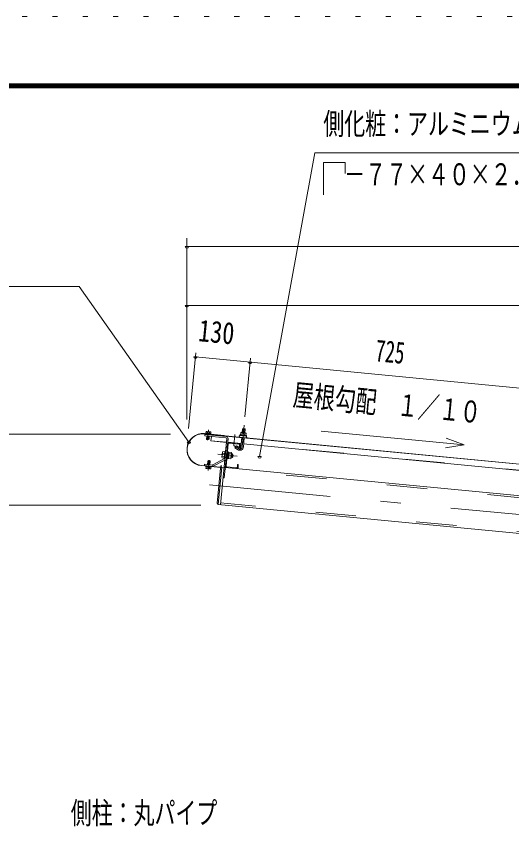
# Model space of a CAD drawing. Units: millimetres, scale not verified. Extents: x -27014 to 27021, y -10500 to 10500.
# Drawn here: x 16187 to 19128, y 5638 to 10500 of the extents above; entities that cross this region are included whole.
import ezdxf
from ezdxf.enums import TextEntityAlignment as Align

# ---------------------------------------------------------------- set-up
doc = ezdxf.new("R2010")
doc.units = ezdxf.units.MM
doc.header["$LTSCALE"] = 60
for name, pattern in [('USER2', [10, 4, -6]), ('USER3', [24, 12, -5, 2, -5]), ('USER4', [3, 0.5, -2.5])]:
    doc.linetypes.add(name, pattern=pattern)
for name, color, linetype, lineweight in [('0-6_2-02BOLD', 7, 'Continuous', 18), ('0-7_2-12HIDDEN', 3, 'USER2', 18), ('0-8_2-22CENTER', 3, 'USER3', 18), ('0-9_2-42THIN', 4, 'Continuous', 18), ('0-A_2-52DIM', 3, 'Continuous', 18), ('0-C_F-F1PAPER', 5, 'Continuous', 18), ('0-D_F-E_J_ADD', 5, 'USER4', 18)]:
    doc.layers.add(name, color=color, linetype=linetype, lineweight=lineweight)
doc.styles.add('ＭＳ ゴシック', font='')
doc.styles.get('ＭＳ ゴシック').set_extended_font_data('MS Gothic')

msp = doc.modelspace()

# ---------------------------------------------------------------- linework, layer by layer
at = {"layer": '0-6_2-02BOLD'}
for p, q in [((17319.51, 8023.45), (17320.35, 8032.15)), ((17333.88, 8022.08), (17334.72, 8030.78)), ((17526.01, 8012.36), (17527.23, 8025.11)), ((17545.01, 8046.8), (17530.08, 8048.23)), ((17543.39, 8023.56), (17542.16, 8010.81)), ((21228.15, 7641.83), (17304.54, 8019.63)), ((17318.73, 8018.26), (17318.38, 8014.65)), ((17330.84, 7987.21), (17332.56, 8005.24)), ((17333.32, 8013.21), (17333.66, 8016.82)), ((17345.75, 8012.01), (17346.11, 8015.62)), ((17345.98, 8014.38), (21228.03, 7640.58)), ((17436.09, 7990.26), (17398.36, 7598.44)), ((17421.69, 7757.19), (17444.05, 7989.49)), ((17436.08, 7990.25), (17425.03, 7875.47)), ((17519.87, 7942.23), (17525.16, 7997.13)), ((17540.09, 7995.69), (17534.81, 7940.79)), ((17439.65, 7943.83), (17431.7, 7944.59)), ((17445.27, 7960.37), (17432.42, 7826.98)), ((17521.69, 7961.05), (17442.05, 7968.71)), ((17508.36, 7958.31), (17449.63, 7963.97)), ((17484.95, 7936.62), (17500.82, 7925.3)), ((17511.96, 7953.94), (17510.33, 7937.02)), ((17537.5, 7968.85), (17522.57, 7970.29)), ((19325.84, 7787.32), (17536.62, 7959.61)), ((17421.91, 7884.74), (17409.96, 7885.9)), ((17411.76, 7904.57), (17423.71, 7903.42)), ((17442.24, 7887.19), (17447.7, 7891.69)), ((17448.18, 7896.66), (17442.72, 7892.17)), ((17461.25, 7880.96), (17446.8, 7882.35)), ((17448.6, 7901.02), (17463.04, 7899.64)), ((17467.89, 7879.7), (17469.81, 7899.6)), ((17398.79, 7819.43), (17286.31, 7830.25)), ((17286.43, 7831.5), (17398.91, 7820.67)), ((17321.31, 7836.55), (17323.35, 7857.82)), ((17336.02, 7859.12), (17338.27, 7856.4)), ((17422.68, 7871.94), (17352.6, 7834.38)), ((17356.38, 7827.32), (17423.89, 7863.51)), ((17401.64, 7822.91), (17402.72, 7834.11)), ((17440.68, 7871.02), (17436.7, 7871.4)), ((17320.3, 7822.95), (17319.48, 7814.26)), ((17333.84, 7812.89), (17334.67, 7821.58)), ((17407.27, 7821.37), (17419.71, 7820.17)), ((17427.67, 7819.4), (19223.87, 7646.45)), ((17436.02, 7822.62), (17494.75, 7816.96)), ((17421.69, 7757.19), (17413.72, 7757.96)), ((17385.92, 7599.64), (21188.83, 7233.46))]:
    msp.add_line(p, q, dxfattribs=at)
for points in [[(17342.26, 8021.29), (17341.87, 8017.3), (17310.76, 8020.27), (17311.14, 8024.25)], [(17514.18, 8013.5), (17513.79, 8009.53), (17553.61, 8005.69), (17553.99, 8009.67)], [(17343.42, 7824.77), (17343.04, 7820.79), (17311.93, 7823.75), (17312.31, 7827.73)], [(17407.27, 7821.37), (17385.92, 7599.64), (17379.18, 7607.82), (17399.09, 7814.62)]]:
    msp.add_lwpolyline(points, close=True, dxfattribs=at)
for points in [[(17339.85, 8031.56), (17315.45, 8033.89), (17313.16, 8032.84), (17312.33, 8024.14)], [(17339.85, 8031.56), (17341.9, 8030.1), (17341.07, 8021.4)], [(17550.25, 8010.03), (17551.47, 8022.78), (17549.43, 8024.23), (17521.44, 8026.93), (17519.15, 8025.89), (17517.92, 8013.15)], [(17527.97, 8026.31), (17530.08, 8048.23), (17531.45, 8049.36), (17543.88, 8048.16), (17545.01, 8046.8), (17542.9, 8024.86)], [(17304.67, 8020.87), (17420.88, 8009.68), (17420.76, 8008.44)], [(17432.36, 8003.67), (17305.94, 8015.84), (17305.17, 8007.88), (17431.59, 7995.71)], [(17317.63, 8006.68), (17315.91, 7988.64), (17318.16, 7985.92), (17328.12, 7984.96), (17330.84, 7987.21), (17315.91, 7988.64)], [(17433.98, 7968.36), (17342.4, 7977.17), (17344.99, 8004.05)], [(17509.53, 7937.51), (17493.66, 7948.83), (17484.95, 7936.62)], [(17510.33, 7937.02), (17514.31, 7936.64), (17515.94, 7953.56)], [(17424.61, 7912.76), (17412.66, 7913.92), (17410.64, 7911.08), (17407.62, 7879.73), (17409.06, 7876.56), (17421.02, 7875.41)], [(17424.76, 7872.55), (17420.78, 7872.93), (17424.85, 7915.24), (17428.83, 7914.86)], [(17440.68, 7871.02), (17444.76, 7913.32), (17440.78, 7913.7)], [(17444.59, 7911.58), (17449.57, 7911.1), (17445.83, 7872.28), (17440.85, 7872.75)], [(17449.5, 7910.36), (17463.94, 7908.97), (17465.39, 7905.81), (17462.37, 7874.45), (17460.34, 7871.62), (17445.9, 7873.01)], [(17464.83, 7900.08), (17469.81, 7899.6), (17473.19, 7895.51), (17471.98, 7883.07), (17467.89, 7879.7), (17462.92, 7880.18)], [(17349.76, 7833.81), (17303.91, 7838.22), (17303.14, 7830.25), (17348.99, 7825.84)], [(17336.02, 7859.12), (17326.07, 7860.07), (17323.35, 7857.82), (17338.27, 7856.4), (17336.25, 7835.11)], [(17402.72, 7834.11), (17403.96, 7834), (17402.89, 7822.8)], [(17499.12, 7820.56), (17500.74, 7837.48), (17504.73, 7837.1), (17503.1, 7820.18)], [(17341.86, 7820.9), (17341.03, 7812.2), (17338.73, 7811.15), (17314.34, 7813.48), (17312.29, 7814.94), (17313.12, 7823.64)]]:
    msp.add_lwpolyline(points, dxfattribs=at)
for centre, radius, start, end in [((17316.32, 8027.98), 5.79, 46.00594, 84.55217), ((17325.63, 8011.54), 21.27, 64.72084, 104.38129), ((17337.87, 8025.93), 5.79, 84.55217, 123.0836), ((17522.62, 8019.6), 7.19, 50.11574, 110.11574), ((17532.86, 7998.84), 26.87, 66.91203, 102.08795), ((17546.87, 8017.26), 7.19, 58.88425, 118.88425), ((17295.49, 7925.56), 95.75, 84.49997, 264.49997), ((17295.49, 7925.56), 94.5, 84.49997, 264.49997), ((17431.11, 7990.73), 5, 354.49998, 84.49997), ((17431.11, 7990.73), 13, 354.49998, 84.49997), ((17515.8, 8004.31), 5, 84.4998, 264.4998), ((17550.64, 8000.95), 5, 264.50061, 84.50061), ((17449.25, 7959.98), 8, 84.4973, 174.4973), ((17449.25, 7959.98), 4, 84.4973, 174.4973), ((17513.34, 7942.85), 21.56, 234.5, 354.5), ((17507.98, 7954.32), 4, 354.5092, 84.50122), ((17507.98, 7954.32), 8, 354.50143, 84.50122), ((17513.34, 7942.85), 6.57, 234.5, 354.5), ((17414.94, 7880.7), 7.19, 133.77223, 174.49905), ((17435.15, 7892.9), 26.15, 153.47365, 195.52446), ((17417.63, 7908.72), 7.19, 174.49905, 215.22588), ((17455.37, 7876.81), 7.19, 354.49905, 35.22588), ((17437.85, 7892.64), 26.15, 333.47365, 15.52446), ((17458.07, 7904.83), 7.19, 313.77223, 354.49905), ((17350.24, 7838.78), 5, 264.49997, 298.18448), ((17420.55, 7875.9), 4.5, 298.20261, 313.75566), ((17316.32, 7819.11), 5.79, 264.55217, 303.0836), ((17328.56, 7833.5), 21.27, 244.72084, 284.38129), ((17337.86, 7817.05), 5.79, 226.00594, 264.55217), ((17350.24, 7838.78), 13, 264.49997, 298.1879), ((17399.15, 7823.15), 3.75, 264.49997, 354.49997), ((17399.15, 7823.15), 2.5, 264.49997, 354.49997), ((17436.4, 7826.6), 8, 174.4973, 264.48845), ((17436.4, 7826.6), 4, 174.4973, 264.48845), ((17495.13, 7820.94), 8, 264.49953, 354.50208), ((17495.13, 7820.94), 4, 264.49953, 354.5092)]:
    msp.add_arc(centre, radius, start, end, dxfattribs=at)
at = {"layer": '0-7_2-12HIDDEN'}
for p, q in [((17434.09, 7969.6), (17342.52, 7978.42)), ((17521.8, 7962.29), (17442.17, 7969.95)), ((19325.96, 7788.57), (17536.74, 7960.85)), ((19222.86, 7636), (17426.67, 7808.95)), ((21189.83, 7243.91), (17399.37, 7608.89))]:
    msp.add_line(p, q, dxfattribs=at)
at = {"layer": '0-8_2-22CENTER'}
for p, q in [((17322.85, 7982.7), (17328.67, 8043.16)), ((17539.74, 8070.31), (17527.34, 7941.51)), ((17477.8, 7948.69), (17484.17, 8014.89)), ((17505.18, 7931.41), (17481.26, 7948.46)), ((17384.24, 7897.8), (17497.47, 7886.89)), ((17331.34, 7862.33), (17325.52, 7801.88)), ((17334.38, 7716.49), (21199.5, 7344.33))]:
    msp.add_line(p, q, dxfattribs=at)
msp.add_arc((17513.34, 7942.85), 14.06, 234.5, 354.5, dxfattribs=at)
at = {"layer": '0-9_2-42THIN'}
for p, q in [((17531.45, 8049.36), (17529.21, 8026.19)), ((17541.66, 8024.98), (17543.89, 8048.16)), ((17317.72, 7986.46), (17319.62, 8006.49)), ((17320.38, 8014.45), (17320.73, 8018.07)), ((17330.57, 8005.43), (17328.66, 7985.41)), ((17331.68, 8017.01), (17331.33, 8013.4)), ((17523.82, 7970.17), (17526.4, 7997.01)), ((17522.13, 7965.64), (17523.82, 7970.17)), ((17470.62, 7881.95), (17463.16, 7882.67)), ((17464.59, 7897.6), (17472.06, 7896.88)), ((17325.52, 7859.63), (17323.31, 7836.35)), ((17334.26, 7835.3), (17336.47, 7858.58))]:
    msp.add_line(p, q, dxfattribs=at)
msp.add_lwpolyline([(17538.84, 7995.81), (17536.26, 7968.97), (17537.06, 7964.2)], dxfattribs=at)
at = {"layer": '0-A_2-52DIM'}
for p, q in [((18138.59, 9566.98), (18138.59, 9631.37)), ((17199.81, 9182.47), (17199.81, 8103.74)), ((17209.81, 9132.46), (17189.81, 9132.46)), ((22199.81, 9132.46), (17199.81, 9132.46)), ((17209.81, 8782.47), (17189.81, 8782.47)), ((17199.81, 8782.47), (22199.81, 8782.47)), ((17208.96, 8051.99), (17252.18, 8500.9)), ((17259.89, 8477.09), (17239.89, 8477.09)), ((17249.89, 8477.09), (21184.19, 8098.25)), ((17578.17, 8469.51), (17544.53, 8120.08)), ((17585.88, 8445.7), (17565.88, 8445.7)), ((15372.31, 8017.43), (17101.91, 8017.43)), ((18740.18, 7993.61), (18845.55, 7954.21)), ((17221.76, 7970.46), (17201.76, 7970.46)), ((17641.26, 7884.25), (17621.26, 7884.25)), ((17281.44, 7594.92), (15722.31, 7594.92))]:
    msp.add_line(p, q, dxfattribs=at)
for points in [[(17631.26, 7884.25), (17959.81, 9689.93), (19809.81, 9689.93)], [(18138.59, 9631.37), (18009.81, 9631.37), (18009.81, 9439.93)], [(17211.76, 7970.46), (16559.81, 8894.93), (13959.81, 8894.93)], [(17995.98, 8036.01), (18845.55, 7954.21), (18734.6, 7935.64)]]:
    msp.add_lwpolyline(points, dxfattribs=at)
for centre in [(17199.81, 9132.46), (17199.81, 8782.47), (17249.89, 8477.09), (17575.88, 8445.7), (17211.76, 7970.46), (17631.26, 7884.25)]:
    msp.add_arc(centre, 10, 180, 0, dxfattribs=at)
at = {"layer": '0-C_F-F1PAPER'}
for points in [[(26521.22, -10000), (-2178.78, -10000), (-2178.78, 10100), (26521.22, 10100)], [(26518.72, -9997.5), (26518.72, 10097.5), (-2176.28, 10097.5), (-2176.28, -9997.5)], [(26516.22, -9995), (26516.22, 10095), (-2173.78, 10095), (-2173.78, -9995)], [(26513.72, -9992.5), (-2171.28, -9992.5), (-2171.28, 10092.5), (26513.72, 10092.5)], [(26511.22, -9990), (26511.22, 10090), (-2168.78, 10090), (-2168.78, -9990)], [(26508.72, -9987.5), (-2166.28, -9987.5), (-2166.28, 10087.5), (26508.72, 10087.5)], [(26506.22, -9985), (26506.22, 10085), (-2163.78, 10085), (-2163.78, -9985)], [(26503.72, -9982.5), (-2161.28, -9982.5), (-2161.28, 10082.5), (26503.72, 10082.5)], [(26501.22, -9980), (-2158.78, -9980), (-2158.78, 10080), (26501.22, 10080)], [(26498.72, -9977.5), (-2156.28, -9977.5), (-2156.28, 10077.5), (26498.72, 10077.5)], [(26496.22, -9975), (26496.22, 10075), (-2153.78, 10075), (-2153.78, -9975)]]:
    msp.add_lwpolyline(points, close=True, dxfattribs=at)
at = {"layer": '0-D_F-E_J_ADD'}
msp.add_lwpolyline([(27021.22, -10500), (-2678.78, -10500), (-2678.78, 10500), (27021.22, 10500)], close=True, dxfattribs=at)

# ---------------------------------------------------------------- texts
at = {"layer": '0-A_2-52DIM', "color": 7, "style": 'ＭＳ ゴシック', "width": 0.7}
for s, p in [('側化粧：アルミニウム形材', (18009.81, 9757.7)), ('\u3000－７７×４０×２．０', (18009.81, 9457.69)), ('側柱：丸パイプ', (16509.81, 5662.69))]:
    msp.add_text(s, height=130.2, dxfattribs=at).set_placement(p, align=Align.BOTTOM_LEFT)
at = {"layer": '0-A_2-52DIM', "color": 7, "style": 'ＭＳ ゴシック'}
for s, width, p in [('130', 0.8, (17259.54, 8531.67)), ('725', 0.65, (18310.72, 8412.61)), ('屋根勾配\u3000１／１０', 0.7, (17821.44, 8149.91))]:
    msp.add_text(s, height=130.2, rotation=354.5, dxfattribs=dict(at, width=width)).set_placement(p, align=Align.BOTTOM_LEFT)

doc.saveas('drawing.dxf')
